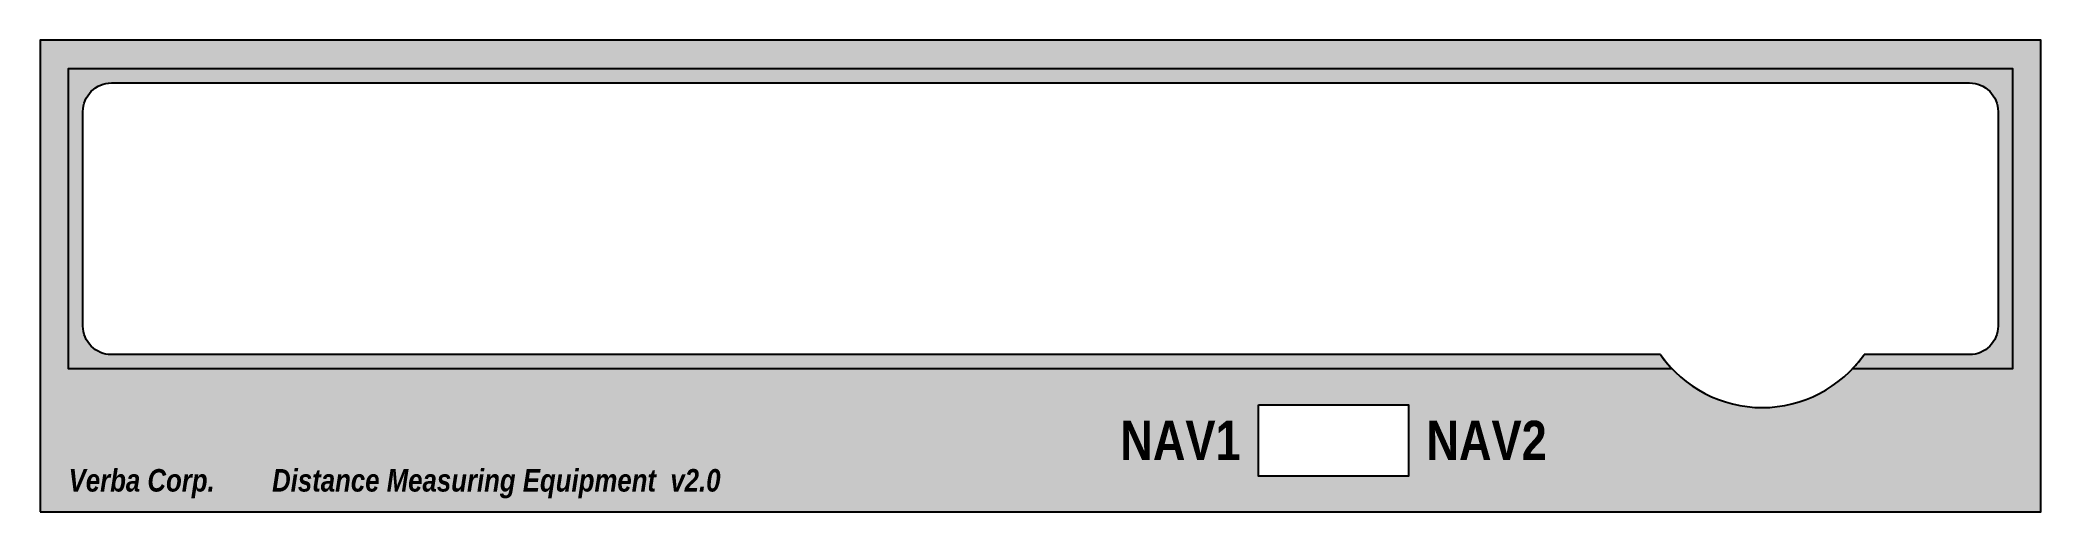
# Model space of a CAD drawing. Header units: inches. Extents: x 0 to 7, y 0 to 1.65.
import ezdxf

# ---------------------------------------------------------------- set-up
doc = ezdxf.new("R2010")
doc.units = ezdxf.units.IN
doc.layers.add('hrany', color=250, linetype='Continuous')
doc.layers.add('text', color=255, linetype='Continuous')
doc.styles.get("Standard").update_dxf_attribs({"font": 'arial.ttf'})

msp = doc.modelspace()

# ---------------------------------------------------------------- hatches: boundary and pattern name
at = {"layer": 'hrany', "lineweight": -3}
h = msp.add_hatch(color=256, dxfattribs=at)
h.dxf.hatch_style = 1
h.paths.add_polyline_path([(7, 1.65), (0, 1.65), (0, 0), (7, 0)])
h.paths.add_polyline_path([(4.2625, 0.375), (4.7875, 0.375), (4.7875, 0.125), (4.2625, 0.125)], flags=16)
h.paths.add_polyline_path([(0.25, 0.55, -0.414214), (0.15, 0.65), (0.15, 1.4, -0.414214), (0.25, 1.5), (6.75, 1.5, -0.414214), (6.85, 1.4), (6.85, 0.65, -0.414214), (6.75, 0.55), (6.381, 0.55, -0.519685), (5.669, 0.55)], flags=16)
at = {"layer": 'text', "lineweight": -3}
h = msp.add_hatch(color=256, dxfattribs=at)
h.dxf.hatch_style = 1
h.paths.add_polyline_path([(5.669, 0.55), (0.25, 0.55, -0.414214), (0.15, 0.65), (0.15, 1.4, -0.414214), (0.25, 1.5), (6.75, 1.5, -0.414214), (6.85, 1.4), (6.85, 0.65, -0.414214), (6.75, 0.55), (6.381, 0.55, -0.037207), (6.34, 0.5), (6.9, 0.5), (6.9, 1.55), (0.1, 1.55), (0.1, 0.5), (5.71, 0.5, -0.037207)])

# ---------------------------------------------------------------- linework, layer by layer
at = {"layer": 'hrany', "lineweight": -3}
for points in [[(0, 0), (7, 0), (7, 1.65), (0, 1.65)], [(4.2625, 0.375), (4.7875, 0.375), (4.7875, 0.125), (4.2625, 0.125)]]:
    msp.add_lwpolyline(points, close=True, dxfattribs=at)
msp.add_lwpolyline([(5.669, 0.55), (0.25, 0.55, -0.414214), (0.15, 0.65), (0.15, 1.4, -0.414214), (0.25, 1.5), (6.75, 1.5, -0.414214), (6.85, 1.4), (6.85, 0.65, -0.414214), (6.75, 0.55), (6.381, 0.55)], format="xyb", dxfattribs=at)
msp.add_arc((6.025, 0.8), 0.435, 215.07951, 324.92049, dxfattribs=at)
at = {"layer": 'text', "lineweight": -3}
msp.add_lwpolyline([(5.71, 0.5), (0.1, 0.5), (0.1, 1.55), (6.9, 1.55), (6.9, 0.5), (6.34, 0.5)], dxfattribs=at)
msp.add_lwpolyline([(5.669, 0.55), (0.25, 0.55, -0.414214), (0.15, 0.65), (0.15, 1.4, -0.414214), (0.25, 1.5), (6.75, 1.5, -0.414214), (6.85, 1.4), (6.85, 0.65, -0.414214), (6.75, 0.55), (6.381, 0.55)], format="xyb", dxfattribs=at)
for start, end in [(215.07951, 223.60282), (316.39718, 324.92049)]:
    msp.add_arc((6.025, 0.8), 0.435, start, end, dxfattribs=at)

# ---------------------------------------------------------------- texts
at = {"layer": 'text', "color": 121, "char_height": 0.1378}
for s, insert, attachment_point in [('{\\fArial Narrow|b1|i0|c0|p34;\\C256;NAV1}', (4.2, 0.25), 6), ('{\\fArial Narrow|b1|i0|c0|p34;\\C256;NAV2}', (4.85, 0.25), 4)]:
    msp.add_mtext(s, dxfattribs=dict(at, insert=insert, attachment_point=attachment_point))
at = {"layer": 'text', "insert": (0.1, 0.15), "char_height": 0.07874, "attachment_point": 1}
msp.add_mtext('{\\fArial Narrow|b1|i1|c0|p34;Verba Corp.        Distance Measuring Equipment  v2.0}', dxfattribs=at)

doc.saveas('drawing.dxf')
